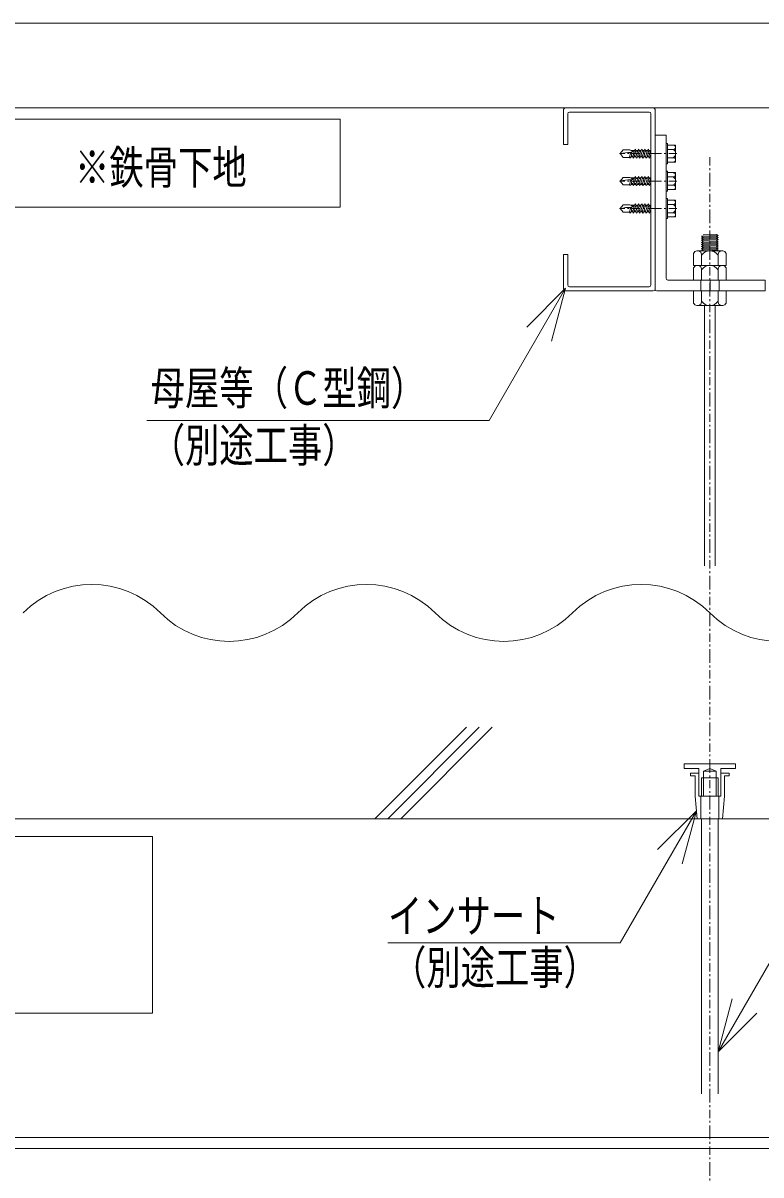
# Model space of a CAD drawing. Units: millimetres, scale not verified. Extents: x -205 to 205, y -142 to 143.
# Drawn here: x 36 to 76.3, y 79.7 to 142.6 of the extents above; entities that cross this region are included whole.
import ezdxf
from ezdxf.enums import TextEntityAlignment as Align

# ---------------------------------------------------------------- set-up
doc = ezdxf.new("R2010")
doc.units = ezdxf.units.MM
doc.header["$LTSCALE"] = 0.25
doc.linetypes.add('USER1', pattern=[7.8, 1.8, -0.6, 0.3, -0.6, 3, -0.6, 0.3, -0.6])
for name, color, linetype, lineweight in [('1-1_1-0 断面', 7, 'Continuous', 18), ('1-2_1-1 寸法', 7, 'Continuous', 18), ('1-3_1-2 文字', 7, 'Continuous', 18), ('F-1_F-0 図枠', 7, 'Continuous', 18)]:
    doc.layers.add(name, color=color, linetype=linetype, lineweight=lineweight)
doc.styles.add('ＭＳ ゴシック', font='')
doc.styles.get('ＭＳ ゴシック').set_extended_font_data('MS Gothic')

msp = doc.modelspace()

# ---------------------------------------------------------------- linework, layer by layer
at = {"layer": '1-1_1-0 断面'}
for p, q in [((-53.6225, 137.9878), (198.7027, 137.9878)), ((65.5064, 137.8878), (65.5064, 135.9878)), ((65.6064, 137.9878), (70.4064, 137.9878)), ((70.1764, 137.7578), (65.8364, 137.7578)), ((70.5064, 137.8878), (70.5064, 128.0878)), ((65.7364, 137.6578), (65.7364, 135.9878)), ((70.2764, 128.3178), (70.2764, 137.6578)), ((70.5064, 128.0878), (70.5064, 136.4878)), ((70.5064, 136.4878), (71.1064, 136.4878)), ((70.5064, 136.4878), (71.1064, 136.4878)), ((70.5064, 136.4878), (71.1064, 136.4878)), ((71.1064, 128.6878), (71.1064, 136.4878)), ((65.5064, 135.9878), (65.7364, 135.9878)), ((72.8184, 130.1878), (74.1684, 130.1878)), ((65.5064, 129.9878), (65.7364, 129.9878)), ((65.5064, 128.0878), (65.5064, 129.9878)), ((65.7364, 128.3178), (65.7364, 129.9878)), ((72.5934, 129.9853), (72.5934, 129.3878)), ((73.0434, 129.9378), (73.0434, 129.3878)), ((73.9434, 129.9378), (73.9434, 129.3878)), ((74.3934, 129.9853), (74.3934, 129.3878)), ((72.5934, 129.3878), (72.8184, 129.3878)), ((72.5934, 129.1853), (72.5934, 128.5878)), ((72.8184, 129.3878), (74.1684, 129.3878)), ((73.0434, 129.1378), (73.0434, 128.5878)), ((73.9434, 129.1378), (73.9434, 128.5878)), ((74.1684, 129.3878), (74.3934, 129.3878)), ((74.3934, 129.1853), (74.3934, 128.5878)), ((72.5934, 128.5878), (74.3934, 128.5878)), ((73.0064, 128.5878), (73.0064, 127.9878)), ((73.5064, 128.5878), (73.5064, 127.9878)), ((73.5064, 128.5878), (73.5064, 127.9878)), ((73.5064, 128.5878), (73.5064, 127.9878)), ((74.0064, 128.5878), (74.0064, 127.9878)), ((65.6064, 127.9878), (68.0824, 127.9878)), ((65.8364, 128.2178), (70.1764, 128.2178)), ((68.0824, 127.9878), (70.4064, 127.9878)), ((70.6064, 127.9878), (76.5064, 127.9878)), ((72.5934, 127.3903), (72.5934, 127.9878)), ((73.0434, 127.4378), (73.0434, 127.9878)), ((73.9434, 127.4378), (73.9434, 127.9878)), ((74.3934, 127.3903), (74.3934, 127.9878)), ((72.8184, 127.1878), (74.1684, 127.1878)), ((72.8184, 127.1878), (74.1684, 127.1878)), ((73.1934, 112.9878), (73.1934, 127.1878)), ((73.7934, 112.9878), (73.7934, 127.1878)), ((72.0934, 102.1695), (72.0934, 101.9195)), ((74.8934, 102.1695), (72.0934, 102.1695)), ((72.0934, 101.9195), (72.8934, 101.9195)), ((72.8934, 101.9195), (72.8934, 100.4195)), ((73.1434, 101.7695), (73.4934, 101.9195)), ((73.4934, 101.9195), (73.8434, 101.7695)), ((74.0934, 101.9195), (74.8934, 101.9195)), ((74.0934, 100.4195), (74.0934, 101.9195)), ((74.8934, 101.9195), (74.8934, 102.1695)), ((72.4434, 101.6695), (72.4434, 101.5195)), ((72.4434, 101.6695), (72.8934, 101.6695)), ((72.4434, 101.5195), (72.6934, 101.5195)), ((72.6934, 101.5195), (72.6934, 100.4195)), ((73.0434, 101.4195), (73.0434, 100.4195)), ((73.0434, 101.4195), (73.9434, 101.4195)), ((73.1434, 100.4195), (73.1434, 101.7695)), ((73.1434, 101.7695), (73.8434, 101.7695)), ((73.8434, 101.7695), (73.8434, 100.4195)), ((73.9434, 101.4195), (73.9434, 100.4195)), ((74.0934, 101.6695), (74.5434, 101.6695)), ((74.2934, 101.5195), (74.2934, 100.4195)), ((74.2934, 101.5195), (74.5434, 101.5195)), ((74.5434, 101.6695), (74.5434, 101.5195)), ((72.6934, 100.4195), (72.7934, 99.1695)), ((72.8934, 100.4195), (73.1434, 100.4195)), ((72.9934, 100.4195), (72.9934, 99.1695)), ((73.1434, 100.4195), (73.8434, 100.4195)), ((73.8434, 100.4195), (74.0934, 100.4195)), ((73.9934, 100.4195), (73.9934, 99.1695)), ((74.2934, 100.4195), (74.1934, 99.1695)), ((-53.6225, 99.1695), (198.7027, 99.1695)), ((72.7934, 99.1695), (74.1934, 99.1695)), ((73.0434, 84.1695), (73.0434, 99.1695)), ((73.9434, 84.1695), (73.9434, 99.1695))]:
    msp.add_line(p, q, dxfattribs=at)
at = {"layer": '1-1_1-0 断面', "color": 4}
for p, q in [((71.1064, 136.0378), (71.1864, 136.0378)), ((71.1064, 135.0538), (71.1064, 135.9218)), ((71.1864, 134.9378), (71.1864, 136.0378)), ((71.6064, 135.9478), (71.1864, 135.9478)), ((71.6264, 135.0478), (71.6264, 135.9278)), ((68.7696, 135.2836), (68.6064, 135.4879)), ((68.7616, 135.686), (68.6066, 135.4878)), ((69.1285, 135.6861), (68.7616, 135.6861)), ((69.116, 135.2836), (68.7696, 135.2836)), ((69.1117, 135.3096), (69.1595, 135.4883)), ((69.2387, 135.6345), (69.1285, 135.686)), ((69.2988, 135.5773), (69.1668, 135.5532)), ((69.1711, 135.6661), (69.3821, 135.6661)), ((69.1893, 135.3096), (69.2372, 135.4883)), ((69.2016, 135.3554), (69.2989, 135.3554)), ((69.2988, 135.5773), (69.2387, 135.6345)), ((69.2535, 135.6203), (69.3699, 135.6203)), ((69.3643, 135.3096), (69.4598, 135.6661)), ((69.3643, 135.3096), (69.4616, 135.3096)), ((69.3765, 135.3554), (69.4739, 135.3554)), ((69.4475, 135.6203), (69.5448, 135.6203)), ((69.4598, 135.6661), (69.5571, 135.6661)), ((69.4616, 135.3096), (69.5571, 135.6661)), ((69.5392, 135.3096), (69.6348, 135.6661)), ((69.5392, 135.3096), (69.6365, 135.3096)), ((69.5515, 135.3554), (69.6488, 135.3554)), ((69.6225, 135.6203), (69.7198, 135.6203)), ((69.6348, 135.6661), (69.7321, 135.6661)), ((69.6365, 135.3096), (69.7321, 135.6661)), ((69.7142, 135.3096), (69.8097, 135.6661)), ((69.7142, 135.3096), (69.8115, 135.3096)), ((69.7264, 135.3554), (69.8238, 135.3554)), ((69.7974, 135.6203), (69.8261, 135.6203)), ((69.8097, 135.6661), (69.8238, 135.6661)), ((69.8115, 135.3096), (69.8193, 135.3387)), ((69.8115, 135.3096), (69.8261, 135.2562)), ((69.8261, 135.3642), (69.907, 135.6661)), ((69.8261, 135.6661), (69.907, 135.6661)), ((69.8261, 135.6203), (69.8948, 135.6203)), ((69.8261, 135.2562), (69.8311, 135.2379)), ((69.8311, 135.2379), (69.8891, 135.3096)), ((69.8891, 135.3096), (69.9846, 135.6661)), ((69.8891, 135.3096), (69.9864, 135.3096)), ((69.9014, 135.3554), (69.9987, 135.3554)), ((69.9723, 135.6203), (70.0697, 135.6203)), ((69.9846, 135.6661), (70.0819, 135.6661)), ((69.9864, 135.3096), (70.0819, 135.6661)), ((70.064, 135.3096), (70.1596, 135.6661)), ((70.064, 135.3096), (70.1614, 135.3096)), ((70.0763, 135.3554), (70.1737, 135.3554)), ((70.0819, 135.6661), (70.14, 135.7378)), ((70.14, 135.7378), (70.1596, 135.6661)), ((70.14, 135.7378), (70.1596, 135.6661)), ((70.1473, 135.6203), (70.2447, 135.6203)), ((70.1473, 135.6203), (70.206, 135.6203)), ((70.1596, 135.6661), (70.2569, 135.6661)), ((70.1596, 135.6661), (70.206, 135.6661)), ((70.1614, 135.3096), (70.2569, 135.6661)), ((70.1614, 135.3096), (70.206, 135.4762)), ((70.239, 135.3096), (70.2764, 135.449)), ((70.239, 135.3096), (70.2764, 135.3096)), ((70.2513, 135.3554), (70.2764, 135.3554)), ((70.2569, 135.6661), (70.2764, 135.6901)), ((71.4999, 135.7155), (71.1864, 135.7155)), ((71.4999, 135.2601), (71.1864, 135.2601)), ((71.1064, 134.9378), (71.1864, 134.9378)), ((71.6064, 135.0278), (71.1864, 135.0278)), ((68.7696, 133.7836), (68.6064, 133.9879)), ((68.7616, 134.186), (68.6066, 133.9878)), ((69.1285, 134.1861), (68.7616, 134.1861)), ((69.1117, 133.8096), (69.1595, 133.9883)), ((69.2387, 134.1345), (69.1285, 134.186)), ((69.2988, 134.0773), (69.1668, 134.0532)), ((69.1711, 134.1661), (69.3821, 134.1661)), ((69.1893, 133.8096), (69.2372, 133.9883)), ((69.2988, 134.0773), (69.2387, 134.1345)), ((69.2535, 134.1203), (69.3699, 134.1203)), ((69.3643, 133.8096), (69.4598, 134.1661)), ((69.4475, 134.1203), (69.5448, 134.1203)), ((69.4598, 134.1661), (69.5571, 134.1661)), ((69.4616, 133.8096), (69.5571, 134.1661)), ((69.5392, 133.8096), (69.6348, 134.1661)), ((69.6225, 134.1203), (69.7198, 134.1203)), ((69.6348, 134.1661), (69.7321, 134.1661)), ((69.6365, 133.8096), (69.7321, 134.1661)), ((69.7142, 133.8096), (69.8097, 134.1661)), ((69.7974, 134.1203), (69.8261, 134.1203)), ((69.8097, 134.1661), (69.8238, 134.1661)), ((69.8261, 133.8642), (69.907, 134.1661)), ((69.8261, 134.1661), (69.907, 134.1661)), ((69.8261, 134.1203), (69.8948, 134.1203)), ((69.8891, 133.8096), (69.9846, 134.1661)), ((69.9723, 134.1203), (70.0697, 134.1203)), ((69.9846, 134.1661), (70.0819, 134.1661)), ((69.9864, 133.8096), (70.0819, 134.1661)), ((70.064, 133.8096), (70.1596, 134.1661)), ((70.0819, 134.1661), (70.14, 134.2378)), ((70.14, 134.2378), (70.1596, 134.1661)), ((70.14, 134.2378), (70.1596, 134.1661)), ((70.1473, 134.1203), (70.2447, 134.1203)), ((70.1473, 134.1203), (70.206, 134.1203)), ((70.1596, 134.1661), (70.2569, 134.1661)), ((70.1596, 134.1661), (70.206, 134.1661)), ((70.1614, 133.8096), (70.2569, 134.1661)), ((70.1614, 133.8096), (70.206, 133.9762)), ((70.239, 133.8096), (70.2764, 133.949)), ((70.2569, 134.1661), (70.2764, 134.1901)), ((71.1064, 134.5378), (71.1864, 134.5378)), ((71.1064, 133.5538), (71.1064, 134.4218)), ((71.1864, 133.4378), (71.1864, 134.5378)), ((71.6064, 134.4478), (71.1864, 134.4478)), ((71.4999, 134.2155), (71.1864, 134.2155)), ((71.6264, 133.5478), (71.6264, 134.4278)), ((69.116, 133.7836), (68.7696, 133.7836)), ((69.2016, 133.8554), (69.2989, 133.8554)), ((69.3643, 133.8096), (69.4616, 133.8096)), ((69.3765, 133.8554), (69.4739, 133.8554)), ((69.5392, 133.8096), (69.6365, 133.8096)), ((69.5515, 133.8554), (69.6488, 133.8554)), ((69.7142, 133.8096), (69.8115, 133.8096)), ((69.7264, 133.8554), (69.8238, 133.8554)), ((69.8115, 133.8096), (69.8193, 133.8387)), ((69.8115, 133.8096), (69.8261, 133.7562)), ((69.8261, 133.7562), (69.8311, 133.7379)), ((69.8311, 133.7379), (69.8891, 133.8096)), ((69.8891, 133.8096), (69.9864, 133.8096)), ((69.9014, 133.8554), (69.9987, 133.8554)), ((70.064, 133.8096), (70.1614, 133.8096)), ((70.0763, 133.8554), (70.1737, 133.8554)), ((70.239, 133.8096), (70.2764, 133.8096)), ((70.2513, 133.8554), (70.2764, 133.8554)), ((71.1064, 133.4378), (71.1864, 133.4378)), ((71.4999, 133.7601), (71.1864, 133.7601)), ((71.6064, 133.5278), (71.1864, 133.5278)), ((68.7616, 132.686), (68.6066, 132.4878)), ((69.1285, 132.6861), (68.7616, 132.6861)), ((69.2387, 132.6345), (69.1285, 132.686)), ((70.0819, 132.6661), (70.14, 132.7378)), ((70.14, 132.7378), (70.1596, 132.6661)), ((70.14, 132.7378), (70.1596, 132.6661)), ((70.2569, 132.6661), (70.2764, 132.6901)), ((71.1064, 133.0378), (71.1864, 133.0378)), ((71.1064, 132.0538), (71.1064, 132.9218)), ((71.1864, 131.9378), (71.1864, 133.0378)), ((71.6064, 132.9478), (71.1864, 132.9478)), ((71.4999, 132.7155), (71.1864, 132.7155)), ((71.6264, 132.0478), (71.6264, 132.9278)), ((68.7696, 132.2836), (68.6064, 132.4879)), ((69.116, 132.2836), (68.7696, 132.2836)), ((69.1117, 132.3096), (69.1595, 132.4883)), ((69.2988, 132.5773), (69.1668, 132.5532)), ((69.1711, 132.6661), (69.3821, 132.6661)), ((69.1893, 132.3096), (69.2372, 132.4883)), ((69.2016, 132.3554), (69.2989, 132.3554)), ((69.2988, 132.5773), (69.2387, 132.6345)), ((69.2535, 132.6203), (69.3699, 132.6203)), ((69.3643, 132.3096), (69.4598, 132.6661)), ((69.3643, 132.3096), (69.4616, 132.3096)), ((69.3765, 132.3554), (69.4739, 132.3554)), ((69.4475, 132.6203), (69.5448, 132.6203)), ((69.4598, 132.6661), (69.5571, 132.6661)), ((69.4616, 132.3096), (69.5571, 132.6661)), ((69.5392, 132.3096), (69.6348, 132.6661)), ((69.5392, 132.3096), (69.6365, 132.3096)), ((69.5515, 132.3554), (69.6488, 132.3554)), ((69.6225, 132.6203), (69.7198, 132.6203)), ((69.6348, 132.6661), (69.7321, 132.6661)), ((69.6365, 132.3096), (69.7321, 132.6661)), ((69.7142, 132.3096), (69.8097, 132.6661)), ((69.7142, 132.3096), (69.8115, 132.3096)), ((69.7264, 132.3554), (69.8238, 132.3554)), ((69.7974, 132.6203), (69.8261, 132.6203)), ((69.8097, 132.6661), (69.8238, 132.6661)), ((69.8115, 132.3096), (69.8193, 132.3387)), ((69.8115, 132.3096), (69.8261, 132.2562)), ((69.8261, 132.3642), (69.907, 132.6661)), ((69.8261, 132.6661), (69.907, 132.6661)), ((69.8261, 132.6203), (69.8948, 132.6203)), ((69.8261, 132.2562), (69.8311, 132.2379)), ((69.8311, 132.2379), (69.8891, 132.3096)), ((69.8891, 132.3096), (69.9846, 132.6661)), ((69.8891, 132.3096), (69.9864, 132.3096)), ((69.9014, 132.3554), (69.9987, 132.3554)), ((69.9723, 132.6203), (70.0697, 132.6203)), ((69.9846, 132.6661), (70.0819, 132.6661)), ((69.9864, 132.3096), (70.0819, 132.6661)), ((70.064, 132.3096), (70.1596, 132.6661)), ((70.064, 132.3096), (70.1614, 132.3096)), ((70.0763, 132.3554), (70.1737, 132.3554)), ((70.1473, 132.6203), (70.2447, 132.6203)), ((70.1473, 132.6203), (70.206, 132.6203)), ((70.1596, 132.6661), (70.2569, 132.6661)), ((70.1596, 132.6661), (70.206, 132.6661)), ((70.1614, 132.3096), (70.2569, 132.6661)), ((70.1614, 132.3096), (70.206, 132.4762)), ((70.239, 132.3096), (70.2764, 132.449)), ((70.239, 132.3096), (70.2764, 132.3096)), ((70.2513, 132.3554), (70.2764, 132.3554)), ((71.4999, 132.2601), (71.1864, 132.2601)), ((71.1064, 131.9378), (71.1864, 131.9378)), ((71.6064, 132.0278), (71.1864, 132.0278)), ((73.9435, 131.021), (73.0434, 130.9845)), ((73.0434, 130.9845), (73.1234, 130.9331)), ((73.0434, 130.8695), (73.1234, 130.9331)), ((73.9435, 130.906), (73.0434, 130.8695)), ((73.0434, 130.8695), (73.1234, 130.8181)), ((73.0434, 130.7545), (73.1234, 130.8181)), ((73.8634, 131.0781), (73.1234, 131.0481)), ((73.8634, 130.9631), (73.1234, 130.9331)), ((73.8634, 130.8481), (73.1234, 130.8181)), ((73.9435, 131.021), (73.8634, 131.0781)), ((73.9435, 131.021), (73.8634, 130.9631)), ((73.9435, 130.906), (73.8634, 130.9631)), ((73.9435, 130.906), (73.8634, 130.8481)), ((73.9435, 130.791), (73.8634, 130.8481)), ((73.9435, 130.791), (73.0434, 130.7545)), ((73.0434, 130.7545), (73.1234, 130.7031)), ((73.0434, 130.6395), (73.1234, 130.7031)), ((73.9435, 130.676), (73.0434, 130.6395)), ((73.0434, 130.6395), (73.1234, 130.5881)), ((73.0434, 130.5245), (73.1234, 130.5881)), ((73.9435, 130.561), (73.0434, 130.5245)), ((73.0434, 130.5245), (73.1234, 130.4731)), ((73.0434, 130.4095), (73.1234, 130.4731)), ((73.9435, 130.446), (73.0434, 130.4095)), ((73.0434, 130.4095), (73.1234, 130.3581)), ((73.0434, 130.2945), (73.1234, 130.3581)), ((73.9435, 130.331), (73.0434, 130.2945)), ((73.0434, 130.2945), (73.1234, 130.2431)), ((73.0538, 130.1878), (73.1234, 130.2431)), ((73.8634, 130.7331), (73.1234, 130.7031)), ((73.8634, 130.6181), (73.1234, 130.5881)), ((73.8634, 130.5031), (73.1234, 130.4731)), ((73.8634, 130.3881), (73.1234, 130.3581)), ((73.8634, 130.2731), (73.1234, 130.2431)), ((73.9435, 130.216), (73.247, 130.1878)), ((73.9435, 130.791), (73.8634, 130.7331)), ((73.9435, 130.676), (73.8634, 130.7331)), ((73.9435, 130.676), (73.8634, 130.6181)), ((73.9435, 130.561), (73.8634, 130.6181)), ((73.9435, 130.561), (73.8634, 130.5031)), ((73.9435, 130.446), (73.8634, 130.5031)), ((73.9435, 130.446), (73.8634, 130.3881)), ((73.9435, 130.331), (73.8634, 130.3881)), ((73.9435, 130.331), (73.8634, 130.2731)), ((73.9435, 130.216), (73.8634, 130.2731)), ((73.9435, 130.216), (73.9044, 130.1878))]:
    msp.add_line(p, q, dxfattribs=at)
at = {"layer": '1-1_1-0 断面', "color": 4, "linetype": 'USER1'}
for p, q in [((71.6969, 135.4878), (68.5654, 135.4878)), ((73.4934, 135.2884), (73.4934, 21.951)), ((71.6969, 133.9878), (68.5654, 133.9878)), ((71.6969, 132.4878), (68.5654, 132.4878))]:
    msp.add_line(p, q, dxfattribs=at)
at = {"layer": '1-1_1-0 断面', "color": 4}
for points in [[(69.1117, 135.3096), (69.1313, 135.2379), (69.1893, 135.3096)], [(69.1595, 135.4883), (69.2176, 135.56), (69.2372, 135.4883)], [(69.1893, 135.3096), (69.2866, 135.3096), (69.3821, 135.6661)], [(69.2866, 135.3096), (69.3062, 135.2379), (69.3643, 135.3096)], [(69.3821, 135.6661), (69.4402, 135.7378), (69.4598, 135.6661)], [(69.4616, 135.3096), (69.4812, 135.2379), (69.5392, 135.3096)], [(69.5571, 135.6661), (69.6152, 135.7378), (69.6348, 135.6661)], [(69.6365, 135.3096), (69.6562, 135.2379), (69.7142, 135.3096)], [(69.7321, 135.6661), (69.7901, 135.7378), (69.8097, 135.6661)], [(69.907, 135.6661), (69.965, 135.7378), (69.9846, 135.6661)], [(69.9864, 135.3096), (70.006, 135.2379), (70.064, 135.3096)], [(70.1614, 135.3096), (70.181, 135.2379), (70.239, 135.3096)], [(70.1614, 135.3096), (70.181, 135.2379), (70.206, 135.2688)], [(69.1595, 133.9883), (69.2176, 134.06), (69.2372, 133.9883)], [(69.1893, 133.8096), (69.2866, 133.8096), (69.3821, 134.1661)], [(69.3821, 134.1661), (69.4402, 134.2378), (69.4598, 134.1661)], [(69.5571, 134.1661), (69.6152, 134.2378), (69.6348, 134.1661)], [(69.7321, 134.1661), (69.7901, 134.2378), (69.8097, 134.1661)], [(69.907, 134.1661), (69.965, 134.2378), (69.9846, 134.1661)], [(69.1117, 133.8096), (69.1313, 133.7379), (69.1893, 133.8096)], [(69.2866, 133.8096), (69.3062, 133.7379), (69.3643, 133.8096)], [(69.4616, 133.8096), (69.4812, 133.7379), (69.5392, 133.8096)], [(69.6365, 133.8096), (69.6562, 133.7379), (69.7142, 133.8096)], [(69.9864, 133.8096), (70.006, 133.7379), (70.064, 133.8096)], [(70.1614, 133.8096), (70.181, 133.7379), (70.239, 133.8096)], [(70.1614, 133.8096), (70.181, 133.7379), (70.206, 133.7688)], [(69.3821, 132.6661), (69.4402, 132.7378), (69.4598, 132.6661)], [(69.5571, 132.6661), (69.6152, 132.7378), (69.6348, 132.6661)], [(69.7321, 132.6661), (69.7901, 132.7378), (69.8097, 132.6661)], [(69.907, 132.6661), (69.965, 132.7378), (69.9846, 132.6661)], [(69.1117, 132.3096), (69.1313, 132.2379), (69.1893, 132.3096)], [(69.1595, 132.4883), (69.2176, 132.56), (69.2372, 132.4883)], [(69.1893, 132.3096), (69.2866, 132.3096), (69.3821, 132.6661)], [(69.2866, 132.3096), (69.3062, 132.2379), (69.3643, 132.3096)], [(69.4616, 132.3096), (69.4812, 132.2379), (69.5392, 132.3096)], [(69.6365, 132.3096), (69.6562, 132.2379), (69.7142, 132.3096)], [(69.9864, 132.3096), (70.006, 132.2379), (70.064, 132.3096)], [(70.1614, 132.3096), (70.181, 132.2379), (70.239, 132.3096)], [(70.1614, 132.3096), (70.181, 132.2379), (70.206, 132.2688)]]:
    msp.add_lwpolyline(points, dxfattribs=at)
at = {"layer": '1-1_1-0 断面'}
msp.add_lwpolyline([(71.2064, 128.5878), (76.5064, 128.5878), (76.5064, 127.9878)], dxfattribs=at)
for centre, radius, start, end in [((65.6064, 137.8878), 0.1, 90, 180), ((65.8364, 137.6578), 0.1, 90, 180), ((70.1764, 137.6578), 0.1, 0, 90), ((70.4064, 137.8878), 0.1, 0, 90), ((72.8184, 129.9615), 0.2263, 353.97439, 173.97475), ((73.4934, 129.6578), 0.53, 31.89078, 148.10921), ((74.1684, 129.9615), 0.2263, 6.02525, 186.02559), ((72.8184, 129.1615), 0.2263, 353.97439, 173.97475), ((73.4934, 128.8578), 0.53, 31.89078, 148.10921), ((74.1684, 129.1615), 0.2263, 6.02525, 186.02559), ((65.8364, 128.3178), 0.1, 180, 270), ((70.1764, 128.3178), 0.1, 270, 0), ((71.2064, 128.6878), 0.1, 180, 270), ((65.6064, 128.0878), 0.1, 180, 270), ((70.4064, 128.0878), 0.1, 270, 0), ((70.6064, 128.0878), 0.1, 180, 270), ((72.8184, 127.414), 0.2263, 186.02525, 6.02561), ((73.4934, 127.7178), 0.53, 211.89079, 328.10922), ((74.1684, 127.414), 0.2263, 173.97441, 353.97475)]:
    msp.add_arc(centre, radius, start, end, dxfattribs=at)
at = {"layer": '1-1_1-0 断面', "color": 4}
for centre, radius, start, end in [((71.5119, 135.8293), 0.1145, 263.97439, 98.42494), ((71.6064, 135.9278), 0.02, 0, 90), ((69.132, 133.4187), 2.1348, 89.06783, 104.2543), ((71.3582, 135.4878), 0.2682, 301.89078, 58.10921), ((71.5119, 135.1462), 0.1145, 276.02525, 96.02559), ((71.6064, 135.0478), 0.02, 270, 0), ((69.132, 131.9187), 2.1348, 89.06783, 104.2543), ((71.5119, 134.3293), 0.1145, 263.97439, 98.42494), ((71.3582, 133.9878), 0.2682, 301.89078, 58.10921), ((71.6064, 134.4278), 0.02, 0, 90), ((71.5119, 133.6462), 0.1145, 276.02525, 96.02559), ((71.6064, 133.5478), 0.02, 270, 0), ((71.5119, 132.8293), 0.1145, 263.97439, 98.42494), ((71.3582, 132.4878), 0.2682, 301.89078, 58.10921), ((71.6064, 132.9278), 0.02, 0, 90), ((69.132, 130.4187), 2.1348, 89.06783, 104.2543), ((71.5119, 132.1462), 0.1145, 276.02525, 96.02559), ((71.6064, 132.0478), 0.02, 270, 0)]:
    msp.add_arc(centre, radius, start, end, dxfattribs=at)
at = {"layer": '1-2_1-1 寸法'}
for p, q in [((55.1988, 99.1695), (60.1988, 104.1695)), ((55.9059, 99.1695), (60.9059, 104.1695)), ((56.613, 99.1695), (61.613, 104.1695)), ((31.2137, 81.7695), (116.2336, 81.7695)), ((30.7533, 81.1695), (115.7732, 81.1695))]:
    msp.add_line(p, q, dxfattribs=at)
for centre, start, end in [((39.7434, 106.6635), 45, 135), ((54.7434, 106.6635), 45, 135), ((69.7434, 106.6635), 45, 135), ((47.2434, 114.1635), 225, 315), ((62.2434, 114.1635), 225, 315), ((77.2434, 114.1635), 225, 315)]:
    msp.add_arc(centre, 5.3033, start, end, dxfattribs=at)
at = {"layer": '1-3_1-2 文字'}
for p, q in [((61.4516, 120.9253), (65.6186, 128.1427)), ((65.6186, 128.1427), (63.4973, 126.0214)), ((65.6186, 128.1427), (64.8421, 125.2449)), ((42.7455, 120.9253), (61.4516, 120.9253)), ((68.6019, 92.4128), (72.7581, 99.6116)), ((72.7581, 99.6116), (70.6368, 97.4902)), ((72.7581, 99.6116), (71.9816, 96.7138)), ((55.9191, 92.4128), (68.6019, 92.4128)), ((77.3852, 92.4128), (73.9434, 86.4515)), ((73.9434, 86.4515), (74.7199, 89.3493)), ((73.9434, 86.4515), (76.0648, 88.5729))]:
    msp.add_line(p, q, dxfattribs=at)
msp.add_lwpolyline([(15.0236, 137.3769), (53.3163, 137.3769), (53.3163, 132.5582), (15.0236, 132.5582)], close=True, dxfattribs=at)
msp.add_lwpolyline([(-13.6147, 98.2063), (43.0602, 98.2063), (43.0602, 88.5688), (-13.6147, 88.5688)], dxfattribs=at)
at = {"layer": 'F-1_F-0 図枠'}
msp.add_line((205, 142.6155), (-205, 142.6155), dxfattribs=at)

# ---------------------------------------------------------------- texts
at = {"layer": '1-3_1-2 文字', "style": 'ＭＳ ゴシック', "width": 0.75}
for s, p in [('※鉄骨下地', (38.8316, 133.2743)), ('母屋等（Ｃ型鋼）', (42.9606, 121.2247)), ('（別途工事）', (42.9606, 118.1039)), ('インサート', (55.9191, 92.4128)), ('（別途工事）', (56.1341, 89.5914))]:
    msp.add_text(s, height=1.833, dxfattribs=at).set_placement(p, align=Align.BOTTOM_LEFT)

doc.saveas('drawing.dxf')
